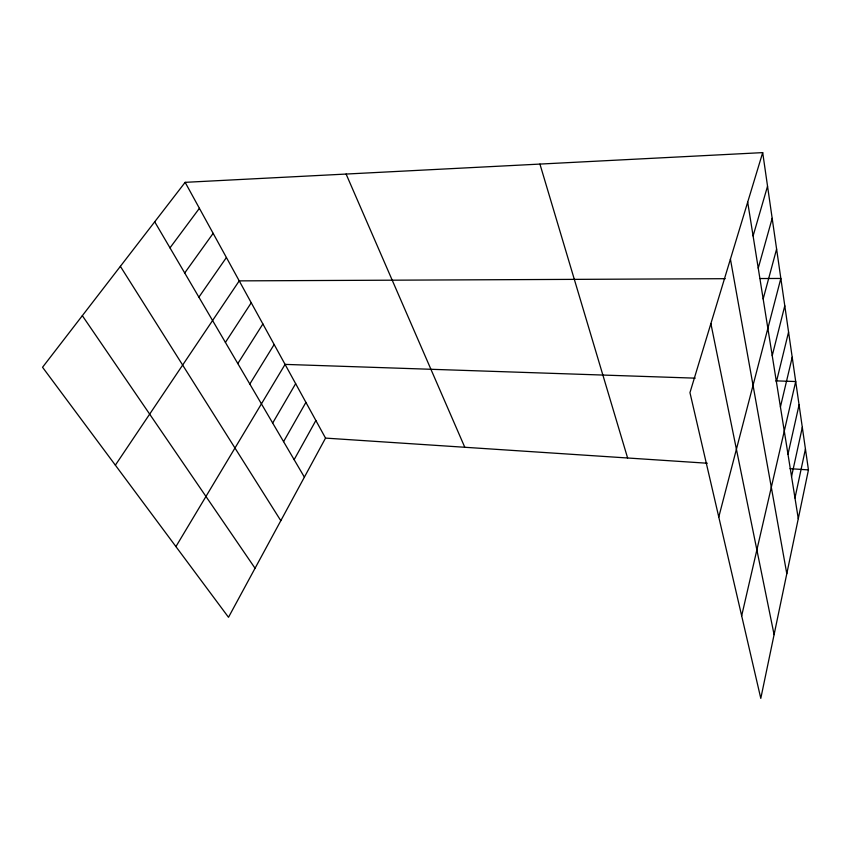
<?xml version="1.0" encoding="UTF-8"?>
<svg xmlns="http://www.w3.org/2000/svg" width="851" height="851" viewBox="0 0 851 851"><rect width="100%" height="100%" fill="white"/><g stroke="black" fill="none" stroke-linecap="round" stroke-linejoin="round"><path stroke-width="1.28" d="M762.698 152.616L808.45 469.901L760.794 698.384L689.959 392.63L762.698 152.616L185.146 182.337L42.55 367.27L228.504 617.294L325.529 438.105L185.146 182.337M794.972 497.995L805.44 449.009M791.547 476.539L802.312 427.351M787.983 454.243L799.068 404.863M741.668 615.837L795.706 381.525L775.921 380.865M780.42 406.948L792.207 357.271M776.41 381.833L788.569 332.05M772.229 355.654L784.782 305.796M718.776 517.046L780.846 278.447L760.134 278.543M763.166 298.946L776.601 249.056M758.241 268.182L772.176 218.345M753.092 235.94L767.538 186.231M294.138 459.668L315.87 420.5M283.574 441.637L305.913 402.363M272.671 423.043L295.648 383.663M175.923 546.597L285.074 364.388L695.214 378.152M249.811 384.046L274.15 344.506M237.812 363.568L262.885 323.976M225.409 342.41L251.247 302.775M115.364 465.167L239.227 280.873L725.222 278.692M198.889 297.169L226.409 257.523M184.71 272.969L213.144 233.355M169.987 247.864L199.4 208.304M325.529 438.105L707.309 463.242M790.015 468.678L808.45 469.901M82.334 315.668L255.055 568.255M120.374 266.342L280.809 520.684M154.712 221.803L304.392 477.156M346.102 174.051L464.795 447.275M539.928 164.083L627.612 457.987M710.883 323.582L774.091 634.644M730.424 259.108L786.803 573.702M747.689 202.134L798.281 518.663"/></g></svg>
